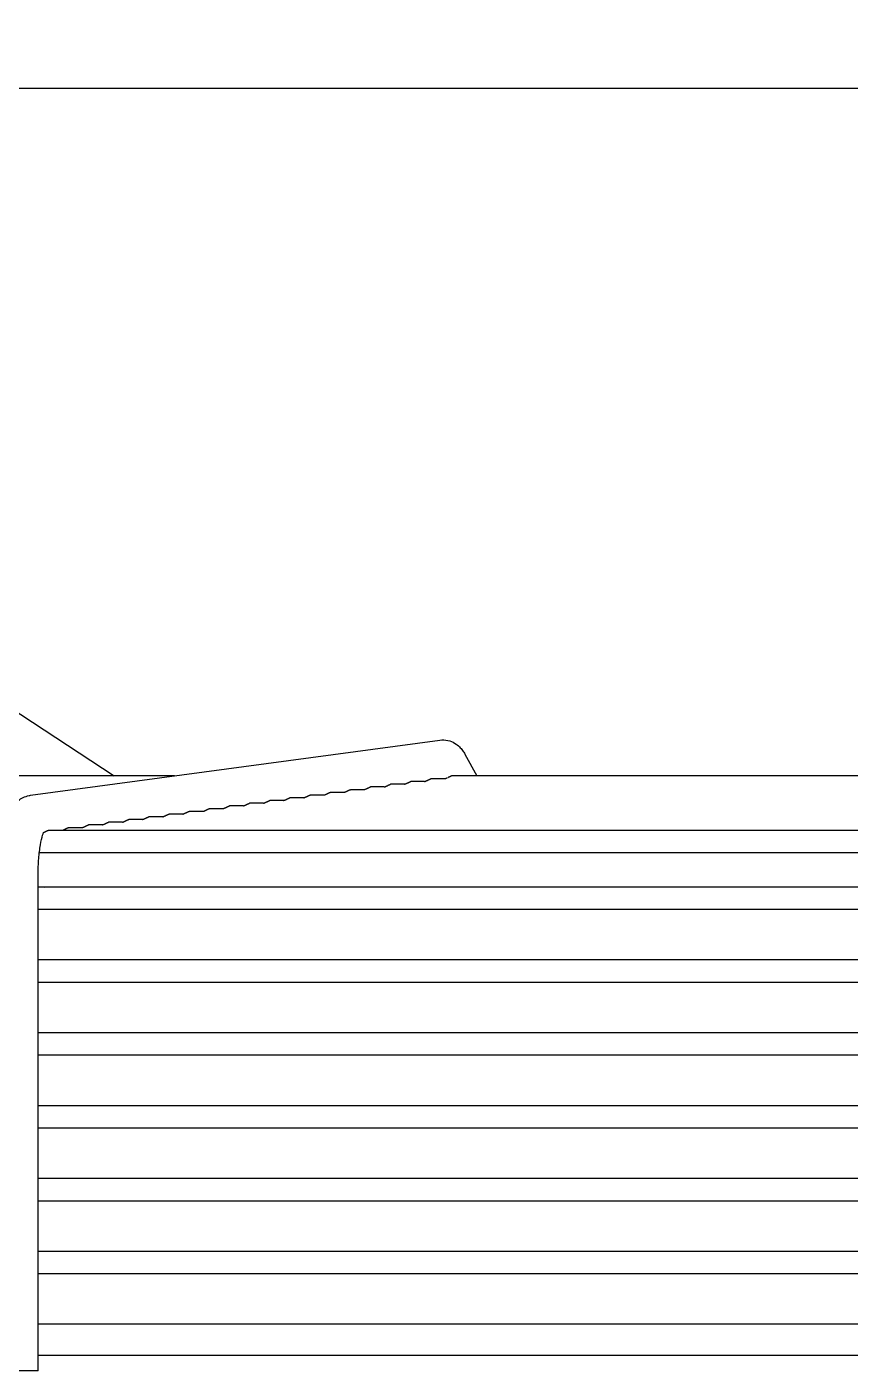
# Model space of a CAD drawing. Header units: millimetres. Extents: x 17700 to 32328, y 19251 to 29476.
# Drawn here: x 18084.2 to 18088.29, y 19604.19 to 19610.88 of the extents above; entities that cross this region are included whole.
import ezdxf

# ---------------------------------------------------------------- set-up
doc = ezdxf.new("R2010")
doc.units = ezdxf.units.MM
doc.header["$LTSCALE"] = 5
doc.layers.add('UNIT', color=6, linetype='Continuous')
doc.styles.add('SUBMITTAL', font='romans.shx', dxfattribs={"width": 0.75})
doc.dimstyles.new('SUBMITTAL', dxfattribs={"dimtxt": 0.09375, "dimasz": 0.09375, "dimexe": 0.03125, "dimexo": 0.0625, "dimgap": 0.0625, "dimtad": 0, "dimdec": 4, "dimzin": 4, "dimdsep": 46, "dimlunit": 4, "dimtxsty": 'SUBMITTAL', "dimcen": 0.09375, "dimclre": 6, "dimadec": 0, "dimazin": 0, "dimtfac": 1, "dimtdec": 0, "dimtofl": 0, "dimtmove": 0, "dimatfit": 3, "dimfxl": 0, "dimfrac": 2, "dimtolj": 1, "dimtzin": 4, "dimarcsym": 0})

msp = doc.modelspace()

# ---------------------------------------------------------------- linework, layer by layer
at = {"layer": 'UNIT'}
for p, q in [((18083.2697, 19610.5774), (18093.349, 19610.5774)), ((18083.6944, 19607.7721), (18084.6313, 19607.1581)), ((18084.2146, 19607.0615), (18086.25, 19607.3361)), ((18086.3749, 19607.2662), (18086.4349, 19607.1581)), ((18084.9307, 19607.1581), (18083.4251, 19607.1581)), ((18086.0744, 19607.1164), (18086.0057, 19607.1164)), ((18086.1746, 19607.1299), (18086.106, 19607.1299)), ((18086.2746, 19607.1434), (18086.2062, 19607.1434)), ((18090.3106, 19607.1581), (18086.3081, 19607.1581)), ((18085.5735, 19607.0489), (18085.5046, 19607.0489)), ((18085.6737, 19607.0624), (18085.6048, 19607.0624)), ((18085.7739, 19607.0759), (18085.7051, 19607.0759)), ((18085.8741, 19607.0894), (18085.8053, 19607.0894)), ((18085.9742, 19607.1029), (18085.9055, 19607.1029)), ((18085.0726, 19606.9814), (18085.0035, 19606.9814)), ((18085.1728, 19606.9949), (18085.1037, 19606.9949)), ((18085.273, 19607.0084), (18085.2039, 19607.0084)), ((18085.3731, 19607.0219), (18085.3042, 19607.0219)), ((18085.4733, 19607.0354), (18085.4044, 19607.0354)), ((18084.5717, 19606.9139), (18084.5024, 19606.9139)), ((18084.6719, 19606.9274), (18084.6026, 19606.9274)), ((18084.772, 19606.9409), (18084.7028, 19606.9409)), ((18084.8722, 19606.9544), (18084.803, 19606.9544)), ((18084.9724, 19606.9679), (18084.9033, 19606.9679)), ((18092.3168, 19606.8869), (18084.3019, 19606.8869)), ((18084.4715, 19606.9004), (18084.4021, 19606.9004)), ((18084.2583, 19606.7767), (18092.3605, 19606.7767)), ((18084.2524, 19604.1995), (18084.2524, 19606.6689)), ((18092.3663, 19606.605), (18084.2524, 19606.605)), ((18084.2814, 19606.6064), (18084.2835, 19606.605)), ((18085.031, 19606.6064), (18085.031, 19606.605)), ((18084.2524, 19606.4948), (18092.3663, 19606.4948)), ((18092.3663, 19606.2428), (18084.2524, 19606.2428)), ((18084.2524, 19606.1326), (18092.3663, 19606.1326)), ((18092.3663, 19605.8806), (18084.2524, 19605.8806)), ((18084.2524, 19605.7704), (18092.3663, 19605.7704)), ((18092.3663, 19605.5184), (18084.2524, 19605.5184)), ((18084.2524, 19605.4081), (18092.3663, 19605.4081)), ((18092.3663, 19605.1562), (18084.2524, 19605.1562)), ((18084.2524, 19605.0459), (18092.3663, 19605.0459)), ((18092.3663, 19604.794), (18084.2524, 19604.794)), ((18084.2524, 19604.6837), (18092.3663, 19604.6837)), ((18092.3663, 19604.4318), (18084.2524, 19604.4318)), ((18084.2524, 19604.2782), (18092.3663, 19604.2782)), ((18084.2524, 19604.1995), (18084.0556, 19604.1995))]:
    msp.add_line(p, q, dxfattribs=at)
for start_param, end_param in [(0.23649, 0.259134), (1.752338, 1.774981)]:
    msp.add_ellipse((18086.593, 19606.6705), major_axis=(-0.0861, -0.0478), ratio=0.875426, start_param=start_param, end_param=end_param, dxfattribs=at)
for points, knots in [([(18086.25, 19607.3361), (18086.2633, 19607.3379), (18086.2774, 19607.3372), (18086.303, 19607.3314), (18086.3145, 19607.3265), (18086.3335, 19607.3152), (18086.3411, 19607.3089), (18086.3539, 19607.2964), (18086.359, 19607.2903), (18086.3678, 19607.2782), (18086.3715, 19607.2722), (18086.3748, 19607.2663), (18086.3749, 19607.2662), (18086.3749, 19607.2662)], [3.1066861, 3.1066861, 3.1066861, 3.1066861, 3.1999885, 3.1999885, 3.2942363, 3.2942363, 3.388484, 3.388484, 3.4827318, 3.4827318, 3.5769796, 3.5769796, 3.577925, 3.577925, 3.577925, 3.577925]), ([(18085.9742, 19607.1029), (18085.9755, 19607.1033), (18085.9767, 19607.1038), (18085.9779, 19607.1042), (18085.9792, 19607.1048), (18085.9804, 19607.1053), (18085.9816, 19607.1058), (18085.9828, 19607.1063), (18085.9839, 19607.1068), (18085.985, 19607.1072), (18085.9861, 19607.1077), (18085.9871, 19607.1082), (18085.9881, 19607.1087), (18085.9891, 19607.1091), (18085.99, 19607.1096), (18085.9909, 19607.11), (18085.9918, 19607.1104), (18085.9926, 19607.1109), (18085.9934, 19607.1113), (18085.9942, 19607.1117), (18085.995, 19607.112), (18085.9957, 19607.1124), (18085.9965, 19607.1127), (18085.9972, 19607.1131), (18085.9978, 19607.1134), (18085.9985, 19607.1137), (18085.9991, 19607.114), (18085.9997, 19607.1143), (18086.0002, 19607.1145), (18086.0008, 19607.1148), (18086.0013, 19607.115), (18086.0018, 19607.1152), (18086.0023, 19607.1154), (18086.0027, 19607.1156), (18086.0031, 19607.1157), (18086.0035, 19607.1159), (18086.0039, 19607.116), (18086.0043, 19607.1161), (18086.0046, 19607.1162), (18086.0049, 19607.1163), (18086.0052, 19607.1163), (18086.0054, 19607.1164), (18086.0056, 19607.1164), (18086.0057, 19607.1164), (18086.0057, 19607.1164), (18086.0057, 19607.1164)], [0.17268, 0.17268, 0.17268, 0.17268, 0.195122, 0.195122, 0.195122, 0.2195122, 0.2195122, 0.2195122, 0.2439024, 0.2439024, 0.2439024, 0.2682927, 0.2682927, 0.2682927, 0.2926829, 0.2926829, 0.2926829, 0.3170732, 0.3170732, 0.3170732, 0.3414634, 0.3414634, 0.3414634, 0.3658537, 0.3658537, 0.3658537, 0.3902439, 0.3902439, 0.3902439, 0.4146341, 0.4146341, 0.4146341, 0.4390244, 0.4390244, 0.4390244, 0.4634146, 0.4634146, 0.4634146, 0.4878049, 0.4878049, 0.4878049, 0.5121951, 0.5121951, 0.5121951, 0.515732, 0.515732, 0.515732, 0.515732]), ([(18086.0744, 19607.1164), (18086.0757, 19607.1168), (18086.077, 19607.1173), (18086.0781, 19607.1178), (18086.0794, 19607.1183), (18086.0807, 19607.1188), (18086.0818, 19607.1193), (18086.083, 19607.1198), (18086.0841, 19607.1203), (18086.0852, 19607.1207), (18086.0863, 19607.1212), (18086.0873, 19607.1217), (18086.0883, 19607.1222), (18086.0893, 19607.1226), (18086.0902, 19607.1231), (18086.0911, 19607.1235), (18086.092, 19607.1239), (18086.0929, 19607.1244), (18086.0937, 19607.1248), (18086.0945, 19607.1252), (18086.0952, 19607.1255), (18086.096, 19607.1259), (18086.0967, 19607.1262), (18086.0974, 19607.1266), (18086.098, 19607.1269), (18086.0987, 19607.1272), (18086.0993, 19607.1275), (18086.0999, 19607.1278), (18086.1005, 19607.128), (18086.101, 19607.1283), (18086.1015, 19607.1285), (18086.102, 19607.1287), (18086.1025, 19607.1289), (18086.1029, 19607.1291), (18086.1034, 19607.1292), (18086.1038, 19607.1294), (18086.1041, 19607.1295), (18086.1045, 19607.1296), (18086.1048, 19607.1297), (18086.1051, 19607.1298), (18086.1054, 19607.1298), (18086.1056, 19607.1298), (18086.1059, 19607.1299), (18086.1059, 19607.1299), (18086.1059, 19607.1299), (18086.106, 19607.1299)], [0.1723275, 0.1723275, 0.1723275, 0.1723275, 0.195122, 0.195122, 0.195122, 0.2195122, 0.2195122, 0.2195122, 0.2439024, 0.2439024, 0.2439024, 0.2682927, 0.2682927, 0.2682927, 0.2926829, 0.2926829, 0.2926829, 0.3170732, 0.3170732, 0.3170732, 0.3414634, 0.3414634, 0.3414634, 0.3658537, 0.3658537, 0.3658537, 0.3902439, 0.3902439, 0.3902439, 0.4146341, 0.4146341, 0.4146341, 0.4390244, 0.4390244, 0.4390244, 0.4634146, 0.4634146, 0.4634146, 0.4878049, 0.4878049, 0.4878049, 0.5121951, 0.5121951, 0.5121951, 0.5157454, 0.5157454, 0.5157454, 0.5157454]), ([(18086.1746, 19607.1299), (18086.1759, 19607.1303), (18086.1772, 19607.1308), (18086.1784, 19607.1313), (18086.1797, 19607.1318), (18086.1809, 19607.1323), (18086.1821, 19607.1328), (18086.1832, 19607.1333), (18086.1844, 19607.1338), (18086.1854, 19607.1343), (18086.1865, 19607.1347), (18086.1876, 19607.1352), (18086.1885, 19607.1357), (18086.1895, 19607.1361), (18086.1905, 19607.1366), (18086.1913, 19607.137), (18086.1922, 19607.1374), (18086.1931, 19607.1379), (18086.1939, 19607.1383), (18086.1947, 19607.1387), (18086.1955, 19607.139), (18086.1962, 19607.1394), (18086.1969, 19607.1397), (18086.1976, 19607.1401), (18086.1983, 19607.1404), (18086.1989, 19607.1407), (18086.1995, 19607.141), (18086.2001, 19607.1413), (18086.2007, 19607.1415), (18086.2012, 19607.1418), (18086.2017, 19607.142), (18086.2022, 19607.1422), (18086.2027, 19607.1424), (18086.2031, 19607.1426), (18086.2036, 19607.1427), (18086.204, 19607.1429), (18086.2043, 19607.143), (18086.2047, 19607.1431), (18086.205, 19607.1432), (18086.2053, 19607.1432), (18086.2056, 19607.1433), (18086.2059, 19607.1433), (18086.2061, 19607.1434), (18086.2061, 19607.1434), (18086.2062, 19607.1434), (18086.2062, 19607.1434)], [0.1719755, 0.1719755, 0.1719755, 0.1719755, 0.195122, 0.195122, 0.195122, 0.2195122, 0.2195122, 0.2195122, 0.2439024, 0.2439024, 0.2439024, 0.2682927, 0.2682927, 0.2682927, 0.2926829, 0.2926829, 0.2926829, 0.3170732, 0.3170732, 0.3170732, 0.3414634, 0.3414634, 0.3414634, 0.3658537, 0.3658537, 0.3658537, 0.3902439, 0.3902439, 0.3902439, 0.4146341, 0.4146341, 0.4146341, 0.4390244, 0.4390244, 0.4390244, 0.4634146, 0.4634146, 0.4634146, 0.4878049, 0.4878049, 0.4878049, 0.5121951, 0.5121951, 0.5121951, 0.5157586, 0.5157586, 0.5157586, 0.5157586]), ([(18086.2746, 19607.1434), (18086.2749, 19607.1435), (18086.2752, 19607.1436), (18086.2755, 19607.1437), (18086.2769, 19607.1442), (18086.2782, 19607.1447), (18086.2796, 19607.1453), (18086.2809, 19607.1458), (18086.2821, 19607.1463), (18086.2833, 19607.1469), (18086.2845, 19607.1474), (18086.2857, 19607.1479), (18086.2868, 19607.1484)], [0.16559879, 0.16559879, 0.16559879, 0.16559879, 0.17073171, 0.17073171, 0.17073171, 0.19512195, 0.19512195, 0.19512195, 0.2195122, 0.2195122, 0.2195122, 0.24390244, 0.24390244, 0.24390244, 0.24390244]), ([(18086.29, 19607.15), (18086.291, 19607.1504), (18086.2919, 19607.1509), (18086.2928, 19607.1514), (18086.2938, 19607.1518), (18086.2946, 19607.1523), (18086.2955, 19607.1527), (18086.2963, 19607.1531), (18086.2971, 19607.1535), (18086.2978, 19607.1539), (18086.2986, 19607.1543), (18086.2993, 19607.1546), (18086.3, 19607.155), (18086.3006, 19607.1553), (18086.3013, 19607.1556), (18086.3018, 19607.1559), (18086.3024, 19607.1562), (18086.303, 19607.1564), (18086.3035, 19607.1567), (18086.304, 19607.1569), (18086.3045, 19607.1571), (18086.305, 19607.1573), (18086.3054, 19607.1575), (18086.3058, 19607.1576), (18086.3062, 19607.1577), (18086.3066, 19607.1579), (18086.3069, 19607.1579), (18086.3072, 19607.158), (18086.3075, 19607.1581), (18086.3078, 19607.1581), (18086.308, 19607.1581), (18086.308, 19607.1581), (18086.3081, 19607.1581), (18086.3081, 19607.1581)], [0.2682927, 0.2682927, 0.2682927, 0.2682927, 0.2926829, 0.2926829, 0.2926829, 0.3170732, 0.3170732, 0.3170732, 0.3414634, 0.3414634, 0.3414634, 0.3658537, 0.3658537, 0.3658537, 0.3902439, 0.3902439, 0.3902439, 0.4146341, 0.4146341, 0.4146341, 0.4390244, 0.4390244, 0.4390244, 0.4634146, 0.4634146, 0.4634146, 0.4878049, 0.4878049, 0.4878049, 0.5121951, 0.5121951, 0.5121951, 0.5152045, 0.5152045, 0.5152045, 0.5152045]), ([(18084.0556, 19606.6689), (18084.0556, 19606.7017), (18084.0569, 19606.7345), (18084.0621, 19606.7979), (18084.066, 19606.8283), (18084.0763, 19606.8852), (18084.0828, 19606.9115), (18084.0994, 19606.9601), (18084.1089, 19606.9825), (18084.1327, 19607.0152), (18084.1418, 19607.0257), (18084.1678, 19607.0462), (18084.186, 19607.0562), (18084.2102, 19607.0608), (18084.2124, 19607.0612), (18084.2146, 19607.0615)], [1.570796, 1.570796, 1.570796, 1.570796, 1.877974, 1.877974, 2.185152, 2.185152, 2.49233, 2.49233, 2.799508, 2.799508, 2.940974, 2.940974, 3.091858, 3.091858, 3.106686, 3.106686, 3.106686, 3.106686]), ([(18085.4733, 19607.0354), (18085.4745, 19607.0358), (18085.4756, 19607.0362), (18085.4767, 19607.0367), (18085.478, 19607.0372), (18085.4792, 19607.0377), (18085.4804, 19607.0382), (18085.4816, 19607.0387), (18085.4827, 19607.0392), (18085.4838, 19607.0397), (18085.4849, 19607.0402), (18085.4859, 19607.0407), (18085.4869, 19607.0411), (18085.4879, 19607.0416), (18085.4888, 19607.042), (18085.4897, 19607.0425), (18085.4906, 19607.0429), (18085.4915, 19607.0433), (18085.4923, 19607.0437), (18085.4931, 19607.0441), (18085.4939, 19607.0445), (18085.4946, 19607.0449), (18085.4953, 19607.0452), (18085.496, 19607.0456), (18085.4967, 19607.0459), (18085.4973, 19607.0462), (18085.4979, 19607.0465), (18085.4985, 19607.0468), (18085.4991, 19607.047), (18085.4996, 19607.0473), (18085.5001, 19607.0475), (18085.5007, 19607.0477), (18085.5011, 19607.0479), (18085.5016, 19607.0481), (18085.502, 19607.0483), (18085.5024, 19607.0484), (18085.5028, 19607.0485), (18085.5031, 19607.0486), (18085.5035, 19607.0487), (18085.5037, 19607.0488), (18085.504, 19607.0488), (18085.5043, 19607.0489), (18085.5045, 19607.0489), (18085.5046, 19607.0489), (18085.5046, 19607.0489), (18085.5046, 19607.0489)], [0.1744428, 0.1744428, 0.1744428, 0.1744428, 0.195122, 0.195122, 0.195122, 0.2195122, 0.2195122, 0.2195122, 0.2439024, 0.2439024, 0.2439024, 0.2682927, 0.2682927, 0.2682927, 0.2926829, 0.2926829, 0.2926829, 0.3170732, 0.3170732, 0.3170732, 0.3414634, 0.3414634, 0.3414634, 0.3658537, 0.3658537, 0.3658537, 0.3902439, 0.3902439, 0.3902439, 0.4146341, 0.4146341, 0.4146341, 0.4390244, 0.4390244, 0.4390244, 0.4634146, 0.4634146, 0.4634146, 0.4878049, 0.4878049, 0.4878049, 0.5121951, 0.5121951, 0.5121951, 0.5156642, 0.5156642, 0.5156642, 0.5156642]), ([(18085.5735, 19607.0489), (18085.5747, 19607.0493), (18085.5758, 19607.0498), (18085.5769, 19607.0502), (18085.5782, 19607.0507), (18085.5795, 19607.0512), (18085.5806, 19607.0517), (18085.5818, 19607.0522), (18085.5829, 19607.0527), (18085.584, 19607.0532), (18085.5851, 19607.0537), (18085.5861, 19607.0542), (18085.5871, 19607.0546), (18085.5881, 19607.0551), (18085.5891, 19607.0555), (18085.59, 19607.056), (18085.5908, 19607.0564), (18085.5917, 19607.0568), (18085.5925, 19607.0572), (18085.5933, 19607.0576), (18085.5941, 19607.058), (18085.5948, 19607.0584), (18085.5956, 19607.0587), (18085.5962, 19607.0591), (18085.5969, 19607.0594), (18085.5976, 19607.0597), (18085.5982, 19607.06), (18085.5987, 19607.0603), (18085.5993, 19607.0605), (18085.5999, 19607.0608), (18085.6004, 19607.061), (18085.6009, 19607.0612), (18085.6014, 19607.0614), (18085.6018, 19607.0616), (18085.6022, 19607.0618), (18085.6026, 19607.0619), (18085.603, 19607.062), (18085.6034, 19607.0621), (18085.6037, 19607.0622), (18085.604, 19607.0623), (18085.6043, 19607.0623), (18085.6045, 19607.0624), (18085.6047, 19607.0624), (18085.6048, 19607.0624), (18085.6048, 19607.0624), (18085.6048, 19607.0624)], [0.1740907, 0.1740907, 0.1740907, 0.1740907, 0.195122, 0.195122, 0.195122, 0.2195122, 0.2195122, 0.2195122, 0.2439024, 0.2439024, 0.2439024, 0.2682927, 0.2682927, 0.2682927, 0.2926829, 0.2926829, 0.2926829, 0.3170732, 0.3170732, 0.3170732, 0.3414634, 0.3414634, 0.3414634, 0.3658537, 0.3658537, 0.3658537, 0.3902439, 0.3902439, 0.3902439, 0.4146341, 0.4146341, 0.4146341, 0.4390244, 0.4390244, 0.4390244, 0.4634146, 0.4634146, 0.4634146, 0.4878049, 0.4878049, 0.4878049, 0.5121951, 0.5121951, 0.5121951, 0.5156779, 0.5156779, 0.5156779, 0.5156779]), ([(18085.6737, 19607.0624), (18085.6749, 19607.0628), (18085.6761, 19607.0633), (18085.6772, 19607.0637), (18085.6785, 19607.0642), (18085.6797, 19607.0647), (18085.6809, 19607.0652), (18085.6821, 19607.0657), (18085.6832, 19607.0662), (18085.6843, 19607.0667), (18085.6853, 19607.0672), (18085.6864, 19607.0677), (18085.6874, 19607.0681), (18085.6883, 19607.0686), (18085.6893, 19607.0691), (18085.6902, 19607.0695), (18085.6911, 19607.0699), (18085.6919, 19607.0703), (18085.6927, 19607.0707), (18085.6936, 19607.0711), (18085.6943, 19607.0715), (18085.6951, 19607.0719), (18085.6958, 19607.0722), (18085.6965, 19607.0726), (18085.6971, 19607.0729), (18085.6978, 19607.0732), (18085.6984, 19607.0735), (18085.699, 19607.0738), (18085.6996, 19607.074), (18085.7001, 19607.0743), (18085.7006, 19607.0745), (18085.7011, 19607.0747), (18085.7016, 19607.0749), (18085.702, 19607.0751), (18085.7024, 19607.0752), (18085.7028, 19607.0754), (18085.7032, 19607.0755), (18085.7036, 19607.0756), (18085.7039, 19607.0757), (18085.7042, 19607.0758), (18085.7045, 19607.0758), (18085.7047, 19607.0759), (18085.705, 19607.0759), (18085.705, 19607.0759), (18085.705, 19607.0759), (18085.7051, 19607.0759)], [0.1737382, 0.1737382, 0.1737382, 0.1737382, 0.195122, 0.195122, 0.195122, 0.2195122, 0.2195122, 0.2195122, 0.2439024, 0.2439024, 0.2439024, 0.2682927, 0.2682927, 0.2682927, 0.2926829, 0.2926829, 0.2926829, 0.3170732, 0.3170732, 0.3170732, 0.3414634, 0.3414634, 0.3414634, 0.3658537, 0.3658537, 0.3658537, 0.3902439, 0.3902439, 0.3902439, 0.4146341, 0.4146341, 0.4146341, 0.4390244, 0.4390244, 0.4390244, 0.4634146, 0.4634146, 0.4634146, 0.4878049, 0.4878049, 0.4878049, 0.5121951, 0.5121951, 0.5121951, 0.5156915, 0.5156915, 0.5156915, 0.5156915]), ([(18085.7739, 19607.0759), (18085.7751, 19607.0763), (18085.7763, 19607.0768), (18085.7774, 19607.0772), (18085.7787, 19607.0777), (18085.7799, 19607.0782), (18085.7811, 19607.0787), (18085.7823, 19607.0792), (18085.7834, 19607.0797), (18085.7845, 19607.0802), (18085.7856, 19607.0807), (18085.7866, 19607.0812), (18085.7876, 19607.0816), (18085.7886, 19607.0821), (18085.7895, 19607.0826), (18085.7904, 19607.083), (18085.7913, 19607.0834), (18085.7922, 19607.0838), (18085.793, 19607.0842), (18085.7938, 19607.0846), (18085.7946, 19607.085), (18085.7953, 19607.0854), (18085.796, 19607.0857), (18085.7967, 19607.0861), (18085.7974, 19607.0864), (18085.798, 19607.0867), (18085.7986, 19607.087), (18085.7992, 19607.0873), (18085.7998, 19607.0875), (18085.8003, 19607.0878), (18085.8008, 19607.088), (18085.8013, 19607.0882), (18085.8018, 19607.0884), (18085.8022, 19607.0886), (18085.8027, 19607.0887), (18085.8031, 19607.0889), (18085.8034, 19607.089), (18085.8038, 19607.0891), (18085.8041, 19607.0892), (18085.8044, 19607.0893), (18085.8047, 19607.0893), (18085.805, 19607.0894), (18085.8052, 19607.0894), (18085.8052, 19607.0894), (18085.8053, 19607.0894), (18085.8053, 19607.0894)], [0.1733855, 0.1733855, 0.1733855, 0.1733855, 0.195122, 0.195122, 0.195122, 0.2195122, 0.2195122, 0.2195122, 0.2439024, 0.2439024, 0.2439024, 0.2682927, 0.2682927, 0.2682927, 0.2926829, 0.2926829, 0.2926829, 0.3170732, 0.3170732, 0.3170732, 0.3414634, 0.3414634, 0.3414634, 0.3658537, 0.3658537, 0.3658537, 0.3902439, 0.3902439, 0.3902439, 0.4146341, 0.4146341, 0.4146341, 0.4390244, 0.4390244, 0.4390244, 0.4634146, 0.4634146, 0.4634146, 0.4878049, 0.4878049, 0.4878049, 0.5121951, 0.5121951, 0.5121951, 0.5157051, 0.5157051, 0.5157051, 0.5157051]), ([(18085.8741, 19607.0894), (18085.8753, 19607.0898), (18085.8765, 19607.0903), (18085.8777, 19607.0907), (18085.8789, 19607.0912), (18085.8802, 19607.0917), (18085.8814, 19607.0922), (18085.8825, 19607.0927), (18085.8837, 19607.0932), (18085.8847, 19607.0937), (18085.8858, 19607.0942), (18085.8868, 19607.0947), (18085.8878, 19607.0952), (18085.8888, 19607.0956), (18085.8898, 19607.0961), (18085.8906, 19607.0965), (18085.8915, 19607.0969), (18085.8924, 19607.0974), (18085.8932, 19607.0978), (18085.894, 19607.0981), (18085.8948, 19607.0985), (18085.8955, 19607.0989), (18085.8962, 19607.0992), (18085.8969, 19607.0996), (18085.8976, 19607.0999), (18085.8982, 19607.1002), (18085.8989, 19607.1005), (18085.8994, 19607.1008), (18085.9, 19607.101), (18085.9006, 19607.1013), (18085.9011, 19607.1015), (18085.9016, 19607.1017), (18085.902, 19607.1019), (18085.9025, 19607.1021), (18085.9029, 19607.1022), (18085.9033, 19607.1024), (18085.9037, 19607.1025), (18085.904, 19607.1026), (18085.9044, 19607.1027), (18085.9046, 19607.1028), (18085.9049, 19607.1028), (18085.9052, 19607.1029), (18085.9054, 19607.1029), (18085.9054, 19607.1029), (18085.9055, 19607.1029), (18085.9055, 19607.1029)], [0.1730327, 0.1730327, 0.1730327, 0.1730327, 0.195122, 0.195122, 0.195122, 0.2195122, 0.2195122, 0.2195122, 0.2439024, 0.2439024, 0.2439024, 0.2682927, 0.2682927, 0.2682927, 0.2926829, 0.2926829, 0.2926829, 0.3170732, 0.3170732, 0.3170732, 0.3414634, 0.3414634, 0.3414634, 0.3658537, 0.3658537, 0.3658537, 0.3902439, 0.3902439, 0.3902439, 0.4146341, 0.4146341, 0.4146341, 0.4390244, 0.4390244, 0.4390244, 0.4634146, 0.4634146, 0.4634146, 0.4878049, 0.4878049, 0.4878049, 0.5121951, 0.5121951, 0.5121951, 0.5157186, 0.5157186, 0.5157186, 0.5157186]), ([(18084.9724, 19606.9679), (18084.9735, 19606.9683), (18084.9745, 19606.9687), (18084.9755, 19606.9691), (18084.9768, 19606.9696), (18084.978, 19606.9701), (18084.9792, 19606.9706), (18084.9804, 19606.9711), (18084.9815, 19606.9716), (18084.9826, 19606.9721), (18084.9837, 19606.9726), (18084.9847, 19606.9731), (18084.9857, 19606.9736), (18084.9867, 19606.9741), (18084.9877, 19606.9745), (18084.9885, 19606.975), (18084.9894, 19606.9754), (18084.9903, 19606.9758), (18084.9911, 19606.9762), (18084.9919, 19606.9766), (18084.9927, 19606.977), (18084.9934, 19606.9774), (18084.9942, 19606.9777), (18084.9949, 19606.9781), (18084.9955, 19606.9784), (18084.9962, 19606.9787), (18084.9968, 19606.979), (18084.9974, 19606.9793), (18084.998, 19606.9795), (18084.9985, 19606.9798), (18084.999, 19606.98), (18084.9995, 19606.9802), (18085, 19606.9804), (18085.0004, 19606.9806), (18085.0009, 19606.9808), (18085.0013, 19606.9809), (18085.0016, 19606.981), (18085.002, 19606.9811), (18085.0023, 19606.9812), (18085.0026, 19606.9813), (18085.0029, 19606.9814), (18085.0032, 19606.9814), (18085.0034, 19606.9814), (18085.0034, 19606.9814), (18085.0035, 19606.9814), (18085.0035, 19606.9814)], [0.1761954, 0.1761954, 0.1761954, 0.1761954, 0.195122, 0.195122, 0.195122, 0.2195122, 0.2195122, 0.2195122, 0.2439024, 0.2439024, 0.2439024, 0.2682927, 0.2682927, 0.2682927, 0.2926829, 0.2926829, 0.2926829, 0.3170732, 0.3170732, 0.3170732, 0.3414634, 0.3414634, 0.3414634, 0.3658537, 0.3658537, 0.3658537, 0.3902439, 0.3902439, 0.3902439, 0.4146341, 0.4146341, 0.4146341, 0.4390244, 0.4390244, 0.4390244, 0.4634146, 0.4634146, 0.4634146, 0.4878049, 0.4878049, 0.4878049, 0.5121951, 0.5121951, 0.5121951, 0.5155955, 0.5155955, 0.5155955, 0.5155955]), ([(18085.0726, 19606.9814), (18085.0737, 19606.9818), (18085.0747, 19606.9822), (18085.0757, 19606.9826), (18085.077, 19606.9831), (18085.0783, 19606.9836), (18085.0794, 19606.9841), (18085.0806, 19606.9847), (18085.0818, 19606.9852), (18085.0828, 19606.9856), (18085.0839, 19606.9861), (18085.085, 19606.9866), (18085.086, 19606.9871), (18085.0869, 19606.9876), (18085.0879, 19606.988), (18085.0888, 19606.9885), (18085.0897, 19606.9889), (18085.0905, 19606.9893), (18085.0914, 19606.9897), (18085.0922, 19606.9901), (18085.0929, 19606.9905), (18085.0937, 19606.9909), (18085.0944, 19606.9912), (18085.0951, 19606.9916), (18085.0958, 19606.9919), (18085.0964, 19606.9922), (18085.097, 19606.9925), (18085.0976, 19606.9928), (18085.0982, 19606.993), (18085.0987, 19606.9933), (18085.0992, 19606.9935), (18085.0997, 19606.9937), (18085.1002, 19606.9939), (18085.1007, 19606.9941), (18085.1011, 19606.9943), (18085.1015, 19606.9944), (18085.1019, 19606.9945), (18085.1022, 19606.9946), (18085.1026, 19606.9947), (18085.1028, 19606.9948), (18085.1031, 19606.9949), (18085.1034, 19606.9949), (18085.1036, 19606.9949), (18085.1037, 19606.9949), (18085.1037, 19606.9949), (18085.1037, 19606.9949)], [0.1758462, 0.1758462, 0.1758462, 0.1758462, 0.195122, 0.195122, 0.195122, 0.2195122, 0.2195122, 0.2195122, 0.2439024, 0.2439024, 0.2439024, 0.2682927, 0.2682927, 0.2682927, 0.2926829, 0.2926829, 0.2926829, 0.3170732, 0.3170732, 0.3170732, 0.3414634, 0.3414634, 0.3414634, 0.3658537, 0.3658537, 0.3658537, 0.3902439, 0.3902439, 0.3902439, 0.4146341, 0.4146341, 0.4146341, 0.4390244, 0.4390244, 0.4390244, 0.4634146, 0.4634146, 0.4634146, 0.4878049, 0.4878049, 0.4878049, 0.5121951, 0.5121951, 0.5121951, 0.5156093, 0.5156093, 0.5156093, 0.5156093]), ([(18085.1728, 19606.9949), (18085.1739, 19606.9953), (18085.1749, 19606.9957), (18085.176, 19606.9961), (18085.1773, 19606.9966), (18085.1785, 19606.9972), (18085.1797, 19606.9977), (18085.1809, 19606.9982), (18085.182, 19606.9987), (18085.1831, 19606.9992), (18085.1842, 19606.9996), (18085.1852, 19607.0001), (18085.1862, 19607.0006), (18085.1872, 19607.0011), (18085.1881, 19607.0015), (18085.189, 19607.002), (18085.1899, 19607.0024), (18085.1908, 19607.0028), (18085.1916, 19607.0032), (18085.1924, 19607.0036), (18085.1932, 19607.004), (18085.1939, 19607.0044), (18085.1946, 19607.0047), (18085.1953, 19607.0051), (18085.196, 19607.0054), (18085.1966, 19607.0057), (18085.1973, 19607.006), (18085.1978, 19607.0063), (18085.1984, 19607.0065), (18085.199, 19607.0068), (18085.1995, 19607.007), (18085.2, 19607.0072), (18085.2004, 19607.0074), (18085.2009, 19607.0076), (18085.2013, 19607.0078), (18085.2017, 19607.0079), (18085.2021, 19607.008), (18085.2025, 19607.0081), (18085.2028, 19607.0082), (18085.2031, 19607.0083), (18085.2034, 19607.0084), (18085.2036, 19607.0084), (18085.2038, 19607.0084), (18085.2039, 19607.0084), (18085.2039, 19607.0084), (18085.2039, 19607.0084)], [0.1754963, 0.1754963, 0.1754963, 0.1754963, 0.195122, 0.195122, 0.195122, 0.2195122, 0.2195122, 0.2195122, 0.2439024, 0.2439024, 0.2439024, 0.2682927, 0.2682927, 0.2682927, 0.2926829, 0.2926829, 0.2926829, 0.3170732, 0.3170732, 0.3170732, 0.3414634, 0.3414634, 0.3414634, 0.3658537, 0.3658537, 0.3658537, 0.3902439, 0.3902439, 0.3902439, 0.4146341, 0.4146341, 0.4146341, 0.4390244, 0.4390244, 0.4390244, 0.4634146, 0.4634146, 0.4634146, 0.4878049, 0.4878049, 0.4878049, 0.5121951, 0.5121951, 0.5121951, 0.5156231, 0.5156231, 0.5156231, 0.5156231]), ([(18085.273, 19607.0084), (18085.2741, 19607.0088), (18085.2752, 19607.0092), (18085.2762, 19607.0096), (18085.2775, 19607.0102), (18085.2787, 19607.0107), (18085.2799, 19607.0112), (18085.2811, 19607.0117), (18085.2822, 19607.0122), (18085.2833, 19607.0127), (18085.2844, 19607.0132), (18085.2854, 19607.0136), (18085.2864, 19607.0141), (18085.2874, 19607.0146), (18085.2884, 19607.015), (18085.2892, 19607.0155), (18085.2901, 19607.0159), (18085.291, 19607.0163), (18085.2918, 19607.0167), (18085.2926, 19607.0171), (18085.2934, 19607.0175), (18085.2941, 19607.0179), (18085.2949, 19607.0182), (18085.2956, 19607.0186), (18085.2962, 19607.0189), (18085.2969, 19607.0192), (18085.2975, 19607.0195), (18085.2981, 19607.0198), (18085.2986, 19607.02), (18085.2992, 19607.0203), (18085.2997, 19607.0205), (18085.3002, 19607.0207), (18085.3007, 19607.0209), (18085.3011, 19607.0211), (18085.3015, 19607.0213), (18085.3019, 19607.0214), (18085.3023, 19607.0215), (18085.3027, 19607.0216), (18085.303, 19607.0217), (18085.3033, 19607.0218), (18085.3036, 19607.0218), (18085.3039, 19607.0219), (18085.3041, 19607.0219), (18085.3041, 19607.0219), (18085.3041, 19607.0219), (18085.3042, 19607.0219)], [0.1751457, 0.1751457, 0.1751457, 0.1751457, 0.195122, 0.195122, 0.195122, 0.2195122, 0.2195122, 0.2195122, 0.2439024, 0.2439024, 0.2439024, 0.2682927, 0.2682927, 0.2682927, 0.2926829, 0.2926829, 0.2926829, 0.3170732, 0.3170732, 0.3170732, 0.3414634, 0.3414634, 0.3414634, 0.3658537, 0.3658537, 0.3658537, 0.3902439, 0.3902439, 0.3902439, 0.4146341, 0.4146341, 0.4146341, 0.4390244, 0.4390244, 0.4390244, 0.4634146, 0.4634146, 0.4634146, 0.4878049, 0.4878049, 0.4878049, 0.5121951, 0.5121951, 0.5121951, 0.5156368, 0.5156368, 0.5156368, 0.5156368]), ([(18085.3731, 19607.0219), (18085.3743, 19607.0223), (18085.3754, 19607.0227), (18085.3765, 19607.0232), (18085.3777, 19607.0237), (18085.379, 19607.0242), (18085.3802, 19607.0247), (18085.3813, 19607.0252), (18085.3825, 19607.0257), (18085.3836, 19607.0262), (18085.3846, 19607.0267), (18085.3857, 19607.0271), (18085.3867, 19607.0276), (18085.3876, 19607.0281), (18085.3886, 19607.0285), (18085.3895, 19607.029), (18085.3904, 19607.0294), (18085.3912, 19607.0298), (18085.392, 19607.0302), (18085.3929, 19607.0306), (18085.3936, 19607.031), (18085.3944, 19607.0314), (18085.3951, 19607.0317), (18085.3958, 19607.0321), (18085.3964, 19607.0324), (18085.3971, 19607.0327), (18085.3977, 19607.033), (18085.3983, 19607.0333), (18085.3989, 19607.0335), (18085.3994, 19607.0338), (18085.3999, 19607.034), (18085.4004, 19607.0342), (18085.4009, 19607.0344), (18085.4013, 19607.0346), (18085.4018, 19607.0348), (18085.4022, 19607.0349), (18085.4025, 19607.035), (18085.4029, 19607.0351), (18085.4032, 19607.0352), (18085.4035, 19607.0353), (18085.4038, 19607.0353), (18085.4041, 19607.0354), (18085.4043, 19607.0354), (18085.4043, 19607.0354), (18085.4044, 19607.0354), (18085.4044, 19607.0354)], [0.1747945, 0.1747945, 0.1747945, 0.1747945, 0.195122, 0.195122, 0.195122, 0.2195122, 0.2195122, 0.2195122, 0.2439024, 0.2439024, 0.2439024, 0.2682927, 0.2682927, 0.2682927, 0.2926829, 0.2926829, 0.2926829, 0.3170732, 0.3170732, 0.3170732, 0.3414634, 0.3414634, 0.3414634, 0.3658537, 0.3658537, 0.3658537, 0.3902439, 0.3902439, 0.3902439, 0.4146341, 0.4146341, 0.4146341, 0.4390244, 0.4390244, 0.4390244, 0.4634146, 0.4634146, 0.4634146, 0.4878049, 0.4878049, 0.4878049, 0.5121951, 0.5121951, 0.5121951, 0.5156505, 0.5156505, 0.5156505, 0.5156505]), ([(18084.4715, 19606.9004), (18084.4724, 19606.9008), (18084.4734, 19606.9012), (18084.4743, 19606.9015), (18084.4756, 19606.902), (18084.4768, 19606.9026), (18084.478, 19606.9031), (18084.4792, 19606.9036), (18084.4803, 19606.9041), (18084.4814, 19606.9046), (18084.4825, 19606.9051), (18084.4836, 19606.9056), (18084.4845, 19606.906), (18084.4855, 19606.9065), (18084.4865, 19606.907), (18084.4874, 19606.9074), (18084.4883, 19606.9079), (18084.4891, 19606.9083), (18084.49, 19606.9087), (18084.4908, 19606.9091), (18084.4915, 19606.9095), (18084.4923, 19606.9099), (18084.493, 19606.9102), (18084.4937, 19606.9106), (18084.4944, 19606.9109), (18084.495, 19606.9112), (18084.4956, 19606.9115), (18084.4962, 19606.9118), (18084.4968, 19606.9121), (18084.4974, 19606.9123), (18084.4979, 19606.9125), (18084.4984, 19606.9128), (18084.4989, 19606.9129), (18084.4993, 19606.9131), (18084.4997, 19606.9133), (18084.5001, 19606.9134), (18084.5005, 19606.9136), (18084.5009, 19606.9137), (18084.5012, 19606.9138), (18084.5015, 19606.9138), (18084.5018, 19606.9139), (18084.5021, 19606.9139), (18084.5023, 19606.9139), (18084.5023, 19606.9139), (18084.5023, 19606.9139), (18084.5024, 19606.9139)], [0.1779295, 0.1779295, 0.1779295, 0.1779295, 0.195122, 0.195122, 0.195122, 0.2195122, 0.2195122, 0.2195122, 0.2439024, 0.2439024, 0.2439024, 0.2682927, 0.2682927, 0.2682927, 0.2926829, 0.2926829, 0.2926829, 0.3170732, 0.3170732, 0.3170732, 0.3414634, 0.3414634, 0.3414634, 0.3658537, 0.3658537, 0.3658537, 0.3902439, 0.3902439, 0.3902439, 0.4146341, 0.4146341, 0.4146341, 0.4390244, 0.4390244, 0.4390244, 0.4634146, 0.4634146, 0.4634146, 0.4878049, 0.4878049, 0.4878049, 0.5121951, 0.5121951, 0.5121951, 0.5155267, 0.5155267, 0.5155267, 0.5155267]), ([(18084.5717, 19606.9139), (18084.5726, 19606.9143), (18084.5736, 19606.9147), (18084.5745, 19606.915), (18084.5758, 19606.9156), (18084.5771, 19606.9161), (18084.5783, 19606.9166), (18084.5794, 19606.9171), (18084.5806, 19606.9176), (18084.5817, 19606.9181), (18084.5827, 19606.9186), (18084.5838, 19606.9191), (18084.5848, 19606.9196), (18084.5858, 19606.92), (18084.5867, 19606.9205), (18084.5876, 19606.9209), (18084.5885, 19606.9214), (18084.5894, 19606.9218), (18084.5902, 19606.9222), (18084.591, 19606.9226), (18084.5918, 19606.923), (18084.5925, 19606.9234), (18084.5932, 19606.9237), (18084.5939, 19606.9241), (18084.5946, 19606.9244), (18084.5953, 19606.9247), (18084.5959, 19606.925), (18084.5965, 19606.9253), (18084.597, 19606.9256), (18084.5976, 19606.9258), (18084.5981, 19606.926), (18084.5986, 19606.9262), (18084.5991, 19606.9264), (18084.5995, 19606.9266), (18084.6, 19606.9268), (18084.6004, 19606.9269), (18084.6007, 19606.927), (18084.6011, 19606.9272), (18084.6014, 19606.9273), (18084.6017, 19606.9273), (18084.602, 19606.9274), (18084.6023, 19606.9274), (18084.6025, 19606.9274), (18084.6025, 19606.9274), (18084.6026, 19606.9274), (18084.6026, 19606.9274)], [0.1775844, 0.1775844, 0.1775844, 0.1775844, 0.195122, 0.195122, 0.195122, 0.2195122, 0.2195122, 0.2195122, 0.2439024, 0.2439024, 0.2439024, 0.2682927, 0.2682927, 0.2682927, 0.2926829, 0.2926829, 0.2926829, 0.3170732, 0.3170732, 0.3170732, 0.3414634, 0.3414634, 0.3414634, 0.3658537, 0.3658537, 0.3658537, 0.3902439, 0.3902439, 0.3902439, 0.4146341, 0.4146341, 0.4146341, 0.4390244, 0.4390244, 0.4390244, 0.4634146, 0.4634146, 0.4634146, 0.4878049, 0.4878049, 0.4878049, 0.5121951, 0.5121951, 0.5121951, 0.5155404, 0.5155404, 0.5155404, 0.5155404]), ([(18084.6719, 19606.9274), (18084.6729, 19606.9278), (18084.6738, 19606.9282), (18084.6748, 19606.9286), (18084.6761, 19606.9291), (18084.6773, 19606.9296), (18084.6785, 19606.9301), (18084.6797, 19606.9306), (18084.6808, 19606.9311), (18084.6819, 19606.9316), (18084.683, 19606.9321), (18084.684, 19606.9326), (18084.685, 19606.9331), (18084.686, 19606.9335), (18084.6869, 19606.934), (18084.6878, 19606.9344), (18084.6887, 19606.9349), (18084.6896, 19606.9353), (18084.6904, 19606.9357), (18084.6912, 19606.9361), (18084.692, 19606.9365), (18084.6927, 19606.9369), (18084.6935, 19606.9372), (18084.6942, 19606.9376), (18084.6948, 19606.9379), (18084.6955, 19606.9382), (18084.6961, 19606.9385), (18084.6967, 19606.9388), (18084.6973, 19606.9391), (18084.6978, 19606.9393), (18084.6983, 19606.9395), (18084.6988, 19606.9397), (18084.6993, 19606.9399), (18084.6997, 19606.9401), (18084.7002, 19606.9403), (18084.7006, 19606.9404), (18084.701, 19606.9405), (18084.7013, 19606.9407), (18084.7017, 19606.9407), (18084.702, 19606.9408), (18084.7022, 19606.9409), (18084.7025, 19606.9409), (18084.7027, 19606.9409), (18084.7028, 19606.9409), (18084.7028, 19606.9409), (18084.7028, 19606.9409)], [0.1772384, 0.1772384, 0.1772384, 0.1772384, 0.195122, 0.195122, 0.195122, 0.2195122, 0.2195122, 0.2195122, 0.2439024, 0.2439024, 0.2439024, 0.2682927, 0.2682927, 0.2682927, 0.2926829, 0.2926829, 0.2926829, 0.3170732, 0.3170732, 0.3170732, 0.3414634, 0.3414634, 0.3414634, 0.3658537, 0.3658537, 0.3658537, 0.3902439, 0.3902439, 0.3902439, 0.4146341, 0.4146341, 0.4146341, 0.4390244, 0.4390244, 0.4390244, 0.4634146, 0.4634146, 0.4634146, 0.4878049, 0.4878049, 0.4878049, 0.5121951, 0.5121951, 0.5121951, 0.5155542, 0.5155542, 0.5155542, 0.5155542]), ([(18084.772, 19606.9409), (18084.7731, 19606.9413), (18084.7741, 19606.9417), (18084.775, 19606.9421), (18084.7763, 19606.9426), (18084.7775, 19606.9431), (18084.7787, 19606.9436), (18084.7799, 19606.9441), (18084.781, 19606.9446), (18084.7821, 19606.9451), (18084.7832, 19606.9456), (18084.7843, 19606.9461), (18084.7852, 19606.9466), (18084.7862, 19606.947), (18084.7872, 19606.9475), (18084.7881, 19606.9479), (18084.789, 19606.9484), (18084.7898, 19606.9488), (18084.7907, 19606.9492), (18084.7915, 19606.9496), (18084.7922, 19606.95), (18084.793, 19606.9504), (18084.7937, 19606.9507), (18084.7944, 19606.9511), (18084.7951, 19606.9514), (18084.7957, 19606.9517), (18084.7963, 19606.952), (18084.7969, 19606.9523), (18084.7975, 19606.9526), (18084.798, 19606.9528), (18084.7986, 19606.953), (18084.7991, 19606.9532), (18084.7995, 19606.9534), (18084.8, 19606.9536), (18084.8004, 19606.9538), (18084.8008, 19606.9539), (18084.8012, 19606.954), (18084.8016, 19606.9542), (18084.8019, 19606.9542), (18084.8022, 19606.9543), (18084.8025, 19606.9544), (18084.8027, 19606.9544), (18084.803, 19606.9544), (18084.803, 19606.9544), (18084.803, 19606.9544), (18084.803, 19606.9544)], [0.1768915, 0.1768915, 0.1768915, 0.1768915, 0.195122, 0.195122, 0.195122, 0.2195122, 0.2195122, 0.2195122, 0.2439024, 0.2439024, 0.2439024, 0.2682927, 0.2682927, 0.2682927, 0.2926829, 0.2926829, 0.2926829, 0.3170732, 0.3170732, 0.3170732, 0.3414634, 0.3414634, 0.3414634, 0.3658537, 0.3658537, 0.3658537, 0.3902439, 0.3902439, 0.3902439, 0.4146341, 0.4146341, 0.4146341, 0.4390244, 0.4390244, 0.4390244, 0.4634146, 0.4634146, 0.4634146, 0.4878049, 0.4878049, 0.4878049, 0.5121951, 0.5121951, 0.5121951, 0.515568, 0.515568, 0.515568, 0.515568]), ([(18084.8722, 19606.9544), (18084.8733, 19606.9548), (18084.8743, 19606.9552), (18084.8753, 19606.9556), (18084.8765, 19606.9561), (18084.8778, 19606.9566), (18084.879, 19606.9571), (18084.8802, 19606.9576), (18084.8813, 19606.9581), (18084.8824, 19606.9586), (18084.8835, 19606.9591), (18084.8845, 19606.9596), (18084.8855, 19606.9601), (18084.8865, 19606.9605), (18084.8874, 19606.961), (18084.8883, 19606.9614), (18084.8892, 19606.9619), (18084.8901, 19606.9623), (18084.8909, 19606.9627), (18084.8917, 19606.9631), (18084.8925, 19606.9635), (18084.8932, 19606.9639), (18084.8939, 19606.9642), (18084.8946, 19606.9646), (18084.8953, 19606.9649), (18084.8959, 19606.9652), (18084.8966, 19606.9655), (18084.8971, 19606.9658), (18084.8977, 19606.966), (18084.8983, 19606.9663), (18084.8988, 19606.9665), (18084.8993, 19606.9667), (18084.8998, 19606.9669), (18084.9002, 19606.9671), (18084.9006, 19606.9673), (18084.901, 19606.9674), (18084.9014, 19606.9675), (18084.9018, 19606.9677), (18084.9021, 19606.9677), (18084.9024, 19606.9678), (18084.9027, 19606.9679), (18084.903, 19606.9679), (18084.9032, 19606.9679), (18084.9032, 19606.9679), (18084.9032, 19606.9679), (18084.9033, 19606.9679)], [0.1765439, 0.1765439, 0.1765439, 0.1765439, 0.195122, 0.195122, 0.195122, 0.2195122, 0.2195122, 0.2195122, 0.2439024, 0.2439024, 0.2439024, 0.2682927, 0.2682927, 0.2682927, 0.2926829, 0.2926829, 0.2926829, 0.3170732, 0.3170732, 0.3170732, 0.3414634, 0.3414634, 0.3414634, 0.3658537, 0.3658537, 0.3658537, 0.3902439, 0.3902439, 0.3902439, 0.4146341, 0.4146341, 0.4146341, 0.4390244, 0.4390244, 0.4390244, 0.4634146, 0.4634146, 0.4634146, 0.4878049, 0.4878049, 0.4878049, 0.5121951, 0.5121951, 0.5121951, 0.5155818, 0.5155818, 0.5155818, 0.5155818]), ([(18084.2524, 19606.6689), (18084.2524, 19606.6953), (18084.2534, 19606.7217), (18084.2573, 19606.7713), (18084.2602, 19606.7945), (18084.2669, 19606.8339), (18084.2707, 19606.8505), (18084.276, 19606.8684), (18084.2775, 19606.8729), (18084.2789, 19606.8767)], [1.5707963, 1.5707963, 1.5707963, 1.5707963, 1.8648194, 1.8648194, 2.1537199, 2.1537199, 2.4236626, 2.4236626, 2.5311599, 2.5311599, 2.5311599, 2.5311599]), ([(18084.2789, 19606.8766), (18084.2796, 19606.877), (18084.2803, 19606.8773), (18084.2809, 19606.8776), (18084.282, 19606.8781), (18084.2831, 19606.8786), (18084.2841, 19606.879), (18084.2851, 19606.8795), (18084.286, 19606.88), (18084.2869, 19606.8804), (18084.2878, 19606.8809), (18084.2887, 19606.8813), (18084.2895, 19606.8817), (18084.2903, 19606.8821), (18084.2911, 19606.8825), (18084.2918, 19606.8829), (18084.2926, 19606.8832), (18084.2933, 19606.8836), (18084.2939, 19606.8839), (18084.2946, 19606.8842), (18084.2952, 19606.8845), (18084.2958, 19606.8848), (18084.2964, 19606.8851), (18084.2969, 19606.8853), (18084.2974, 19606.8855), (18084.2979, 19606.8858), (18084.2984, 19606.886), (18084.2988, 19606.8861), (18084.2993, 19606.8863), (18084.2997, 19606.8864), (18084.3001, 19606.8866), (18084.3004, 19606.8867), (18084.3008, 19606.8868), (18084.3011, 19606.8868), (18084.3013, 19606.8869), (18084.3016, 19606.8869), (18084.3018, 19606.8869), (18084.3019, 19606.8869), (18084.3019, 19606.8869), (18084.3019, 19606.8869)], [0.2291588, 0.2291588, 0.2291588, 0.2291588, 0.2439024, 0.2439024, 0.2439024, 0.2682927, 0.2682927, 0.2682927, 0.2926829, 0.2926829, 0.2926829, 0.3170732, 0.3170732, 0.3170732, 0.3414634, 0.3414634, 0.3414634, 0.3658537, 0.3658537, 0.3658537, 0.3902439, 0.3902439, 0.3902439, 0.4146341, 0.4146341, 0.4146341, 0.4390244, 0.4390244, 0.4390244, 0.4634146, 0.4634146, 0.4634146, 0.4878049, 0.4878049, 0.4878049, 0.5121951, 0.5121951, 0.5121951, 0.5154991, 0.5154991, 0.5154991, 0.5154991]), ([(18084.3713, 19606.8869), (18084.3722, 19606.8873), (18084.3732, 19606.8876), (18084.374, 19606.888), (18084.3753, 19606.8885), (18084.3766, 19606.889), (18084.3778, 19606.8896), (18084.379, 19606.8901), (18084.3801, 19606.8906), (18084.3812, 19606.8911), (18084.3823, 19606.8916), (18084.3833, 19606.8921), (18084.3843, 19606.8925), (18084.3853, 19606.893), (18084.3862, 19606.8935), (18084.3871, 19606.8939), (18084.388, 19606.8944), (18084.3889, 19606.8948), (18084.3897, 19606.8952), (18084.3905, 19606.8956), (18084.3913, 19606.896), (18084.3921, 19606.8964), (18084.3928, 19606.8967), (18084.3935, 19606.8971), (18084.3941, 19606.8974), (18084.3948, 19606.8977), (18084.3954, 19606.898), (18084.396, 19606.8983), (18084.3966, 19606.8986), (18084.3971, 19606.8988), (18084.3976, 19606.899), (18084.3982, 19606.8993), (18084.3986, 19606.8995), (18084.3991, 19606.8996), (18084.3995, 19606.8998), (18084.3999, 19606.8999), (18084.4003, 19606.9001), (18084.4006, 19606.9002), (18084.401, 19606.9003), (18084.4013, 19606.9003), (18084.4016, 19606.9004), (18084.4018, 19606.9004), (18084.4021, 19606.9004), (18084.4021, 19606.9004), (18084.4021, 19606.9004), (18084.4021, 19606.9004)], [0.1782737, 0.1782737, 0.1782737, 0.1782737, 0.195122, 0.195122, 0.195122, 0.2195122, 0.2195122, 0.2195122, 0.2439024, 0.2439024, 0.2439024, 0.2682927, 0.2682927, 0.2682927, 0.2926829, 0.2926829, 0.2926829, 0.3170732, 0.3170732, 0.3170732, 0.3414634, 0.3414634, 0.3414634, 0.3658537, 0.3658537, 0.3658537, 0.3902439, 0.3902439, 0.3902439, 0.4146341, 0.4146341, 0.4146341, 0.4390244, 0.4390244, 0.4390244, 0.4634146, 0.4634146, 0.4634146, 0.4878049, 0.4878049, 0.4878049, 0.5121951, 0.5121951, 0.5121951, 0.5155129, 0.5155129, 0.5155129, 0.5155129])]:
    msp.add_open_spline(points, degree=3, knots=knots, dxfattribs=at)

# ---------------------------------------------------------------- leaders
msp.add_leader([(18159.4234, 19600.8419), (18146.3104, 19614.846), (17982.6824, 19614.846)], dimstyle='SUBMITTAL', override={"dimscale": 36, "dimarcsym": 1}, dxfattribs=at)

doc.saveas('drawing.dxf')
